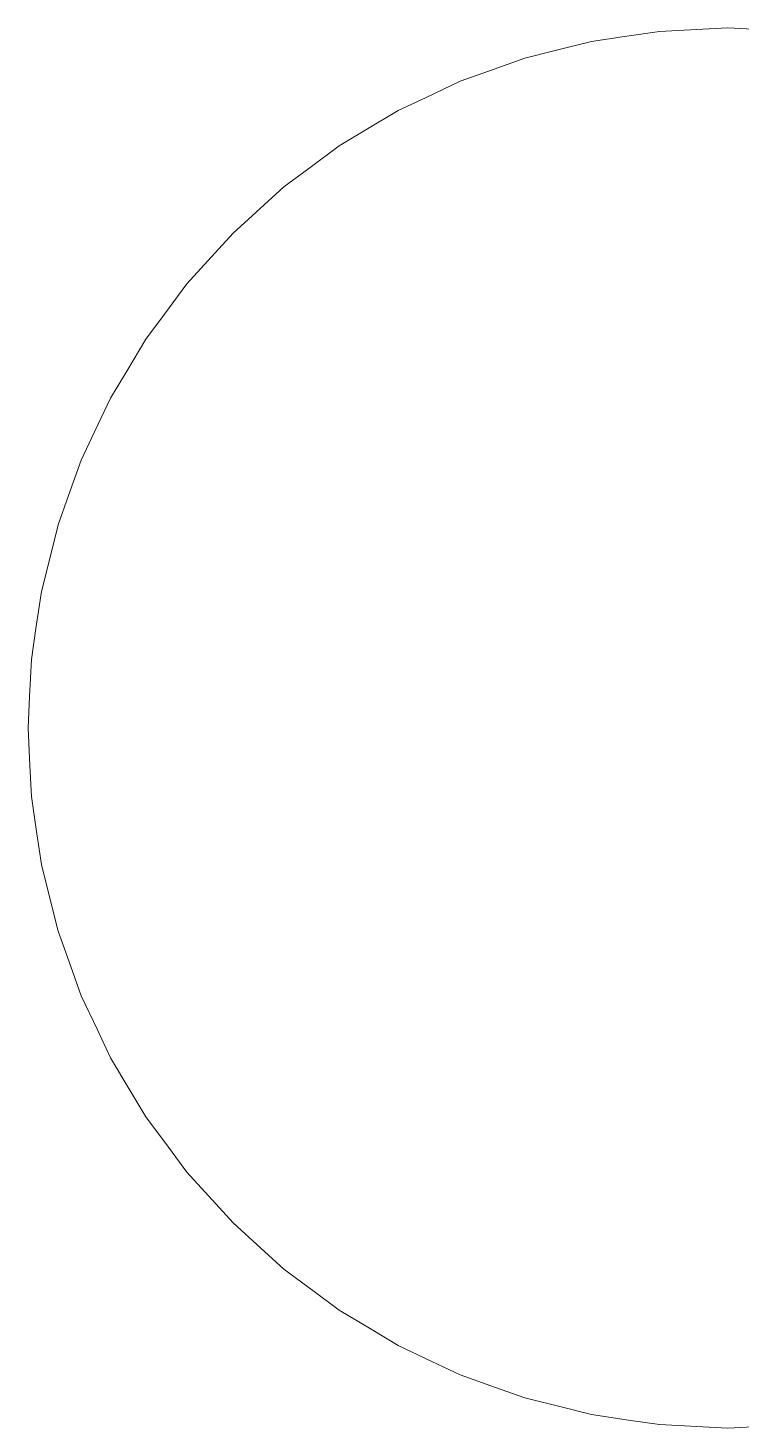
# Model space of a CAD drawing. Header units: centimetres. Extents: x -214 to 137, y -175 to 4.
# Drawn here: x 75.3 to 79.57, y -166.35 to -157.99 of the extents above; entities that cross this region are included whole.
import ezdxf

# ---------------------------------------------------------------- set-up
doc = ezdxf.new("R2010")
doc.units = ezdxf.units.CM
doc.header["$MEASUREMENT"] = 0
doc.layers.add('layer 1', color=7, linetype='Continuous')

msp = doc.modelspace()

# ---------------------------------------------------------------- linework, layer by layer
at = {"layer": 'layer 1', "color": 5, "lineweight": 9}
for points in [[(79.07484, -158.01163), (79.07484, -158.01163), (79.26064, -158.0025), (79.26064, -158.0025)], [(79.07484, -158.01163), (79.07484, -158.01163), (79.26064, -158.0025), (79.26064, -158.0025)], [(79.07484, -158.01163), (79.07484, -158.01163), (79.26064, -158.0025), (79.26064, -158.0025)], [(79.07484, -158.01163), (79.07484, -158.01163), (79.26064, -158.0025), (79.26064, -158.0025)], [(79.07484, -158.01163), (79.07484, -158.01163), (79.26064, -158.0025), (79.26064, -158.0025)], [(79.26064, -158.0025), (79.26064, -158.0025), (79.48457, -157.9915), (79.48457, -157.9915)], [(79.26064, -158.0025), (79.26064, -158.0025), (79.48457, -157.9915), (79.48457, -157.9915)], [(79.26064, -158.0025), (79.26064, -158.0025), (79.48457, -157.9915), (79.48457, -157.9915)], [(79.26064, -158.0025), (79.26064, -158.0025), (79.48457, -157.9915), (79.48457, -157.9915)], [(79.26064, -158.0025), (79.26064, -158.0025), (79.48457, -157.9915), (79.48457, -157.9915)], [(79.48457, -157.9915), (79.48457, -157.9915), (79.67038, -158.00063), (79.67038, -158.00063)], [(79.48457, -157.9915), (79.48457, -157.9915), (79.67038, -158.00063), (79.67038, -158.00063)], [(79.48457, -157.9915), (79.48457, -157.9915), (79.67038, -158.00063), (79.67038, -158.00063)], [(79.48457, -157.9915), (79.48457, -157.9915), (79.67038, -158.00063), (79.67038, -158.00063)], [(79.48457, -157.9915), (79.48457, -157.9915), (79.67038, -158.00063), (79.67038, -158.00063)], [(78.45157, -158.1263), (78.45157, -158.1263), (78.66906, -158.07182), (78.66906, -158.07182)], [(78.45157, -158.1263), (78.45157, -158.1263), (78.66906, -158.07182), (78.66906, -158.07182)], [(78.45157, -158.1263), (78.45157, -158.1263), (78.66906, -158.07182), (78.66906, -158.07182)], [(78.45157, -158.1263), (78.45157, -158.1263), (78.66906, -158.07182), (78.66906, -158.07182)], [(78.45157, -158.1263), (78.45157, -158.1263), (78.66906, -158.07182), (78.66906, -158.07182)], [(78.66906, -158.07182), (78.66906, -158.07182), (78.85307, -158.04453), (78.85307, -158.04453)], [(78.66906, -158.07182), (78.66906, -158.07182), (78.85307, -158.04453), (78.85307, -158.04453)], [(78.66906, -158.07182), (78.66906, -158.07182), (78.85307, -158.04453), (78.85307, -158.04453)], [(78.66906, -158.07182), (78.66906, -158.07182), (78.85307, -158.04453), (78.85307, -158.04453)], [(78.66906, -158.07182), (78.66906, -158.07182), (78.85307, -158.04453), (78.85307, -158.04453)], [(78.85307, -158.04453), (78.85307, -158.04453), (79.07484, -158.01163), (79.07484, -158.01163)], [(78.85307, -158.04453), (78.85307, -158.04453), (79.07484, -158.01163), (79.07484, -158.01163)], [(78.85307, -158.04453), (78.85307, -158.04453), (79.07484, -158.01163), (79.07484, -158.01163)], [(78.85307, -158.04453), (78.85307, -158.04453), (79.07484, -158.01163), (79.07484, -158.01163)], [(78.85307, -158.04453), (78.85307, -158.04453), (79.07484, -158.01163), (79.07484, -158.01163)], [(78.06003, -158.24703), (78.06003, -158.24703), (78.27113, -158.1715), (78.27113, -158.1715)], [(78.06003, -158.24703), (78.06003, -158.24703), (78.27113, -158.1715), (78.27113, -158.1715)], [(78.06003, -158.24703), (78.06003, -158.24703), (78.27113, -158.1715), (78.27113, -158.1715)], [(78.06003, -158.24703), (78.06003, -158.24703), (78.27113, -158.1715), (78.27113, -158.1715)], [(78.06003, -158.24703), (78.06003, -158.24703), (78.27113, -158.1715), (78.27113, -158.1715)], [(78.27113, -158.1715), (78.27113, -158.1715), (78.45157, -158.1263), (78.45157, -158.1263)], [(78.27113, -158.1715), (78.27113, -158.1715), (78.45157, -158.1263), (78.45157, -158.1263)], [(78.27113, -158.1715), (78.27113, -158.1715), (78.45157, -158.1263), (78.45157, -158.1263)], [(78.27113, -158.1715), (78.27113, -158.1715), (78.45157, -158.1263), (78.45157, -158.1263)], [(78.27113, -158.1715), (78.27113, -158.1715), (78.45157, -158.1263), (78.45157, -158.1263)], [(77.88489, -158.3097), (77.88489, -158.3097), (78.06003, -158.24703), (78.06003, -158.24703)], [(77.88489, -158.3097), (77.88489, -158.3097), (78.06003, -158.24703), (78.06003, -158.24703)], [(77.88489, -158.3097), (77.88489, -158.3097), (78.06003, -158.24703), (78.06003, -158.24703)], [(77.88489, -158.3097), (77.88489, -158.3097), (78.06003, -158.24703), (78.06003, -158.24703)], [(77.88489, -158.3097), (77.88489, -158.3097), (78.06003, -158.24703), (78.06003, -158.24703)], [(77.6822, -158.40556), (77.6822, -158.40556), (77.88489, -158.3097), (77.88489, -158.3097)], [(77.6822, -158.40556), (77.6822, -158.40556), (77.88489, -158.3097), (77.88489, -158.3097)], [(77.6822, -158.40556), (77.6822, -158.40556), (77.88489, -158.3097), (77.88489, -158.3097)], [(77.6822, -158.40556), (77.6822, -158.40556), (77.88489, -158.3097), (77.88489, -158.3097)], [(77.6822, -158.40556), (77.6822, -158.40556), (77.88489, -158.3097), (77.88489, -158.3097)], [(77.51405, -158.48509), (77.51405, -158.48509), (77.6822, -158.40556), (77.6822, -158.40556)], [(77.51405, -158.48509), (77.51405, -158.48509), (77.6822, -158.40556), (77.6822, -158.40556)], [(77.51405, -158.48509), (77.51405, -158.48509), (77.6822, -158.40556), (77.6822, -158.40556)], [(77.51405, -158.48509), (77.51405, -158.48509), (77.6822, -158.40556), (77.6822, -158.40556)], [(77.51405, -158.48509), (77.51405, -158.48509), (77.6822, -158.40556), (77.6822, -158.40556)], [(77.32174, -158.60036), (77.32174, -158.60036), (77.51405, -158.48509), (77.51405, -158.48509)], [(77.32174, -158.60036), (77.32174, -158.60036), (77.51405, -158.48509), (77.51405, -158.48509)], [(77.32174, -158.60036), (77.32174, -158.60036), (77.51405, -158.48509), (77.51405, -158.48509)], [(77.32174, -158.60036), (77.32174, -158.60036), (77.51405, -158.48509), (77.51405, -158.48509)], [(77.32174, -158.60036), (77.32174, -158.60036), (77.51405, -158.48509), (77.51405, -158.48509)], [(77.16219, -158.69599), (77.16219, -158.69599), (77.32174, -158.60036), (77.32174, -158.60036)], [(77.16219, -158.69599), (77.16219, -158.69599), (77.32174, -158.60036), (77.32174, -158.60036)], [(77.16219, -158.69599), (77.16219, -158.69599), (77.32174, -158.60036), (77.32174, -158.60036)], [(77.16219, -158.69599), (77.16219, -158.69599), (77.32174, -158.60036), (77.32174, -158.60036)], [(77.16219, -158.69599), (77.16219, -158.69599), (77.32174, -158.60036), (77.32174, -158.60036)], [(76.9821, -158.82955), (76.9821, -158.82955), (77.16219, -158.69599), (77.16219, -158.69599)], [(76.9821, -158.82955), (76.9821, -158.82955), (77.16219, -158.69599), (77.16219, -158.69599)], [(76.9821, -158.82955), (76.9821, -158.82955), (77.16219, -158.69599), (77.16219, -158.69599)], [(76.9821, -158.82955), (76.9821, -158.82955), (77.16219, -158.69599), (77.16219, -158.69599)], [(76.9821, -158.82955), (76.9821, -158.82955), (77.16219, -158.69599), (77.16219, -158.69599)], [(76.83269, -158.94036), (76.83269, -158.94036), (76.9821, -158.82955), (76.9821, -158.82955)], [(76.83269, -158.94036), (76.83269, -158.94036), (76.9821, -158.82955), (76.9821, -158.82955)], [(76.83269, -158.94036), (76.83269, -158.94036), (76.9821, -158.82955), (76.9821, -158.82955)], [(76.83269, -158.94036), (76.83269, -158.94036), (76.9821, -158.82955), (76.9821, -158.82955)], [(76.83269, -158.94036), (76.83269, -158.94036), (76.9821, -158.82955), (76.9821, -158.82955)], [(76.66657, -159.09093), (76.66657, -159.09093), (76.83269, -158.94036), (76.83269, -158.94036)], [(76.66657, -159.09093), (76.66657, -159.09093), (76.83269, -158.94036), (76.83269, -158.94036)], [(76.66657, -159.09093), (76.66657, -159.09093), (76.83269, -158.94036), (76.83269, -158.94036)], [(76.66657, -159.09093), (76.66657, -159.09093), (76.83269, -158.94036), (76.83269, -158.94036)], [(76.66657, -159.09093), (76.66657, -159.09093), (76.83269, -158.94036), (76.83269, -158.94036)], [(76.52873, -159.21585), (76.52873, -159.21585), (76.66657, -159.09093), (76.66657, -159.09093)], [(76.52873, -159.21585), (76.52873, -159.21585), (76.66657, -159.09093), (76.66657, -159.09093)], [(76.52873, -159.21585), (76.52873, -159.21585), (76.66657, -159.09093), (76.66657, -159.09093)], [(76.52873, -159.21585), (76.52873, -159.21585), (76.66657, -159.09093), (76.66657, -159.09093)], [(76.52873, -159.21585), (76.52873, -159.21585), (76.66657, -159.09093), (76.66657, -159.09093)], [(76.37817, -159.38197), (76.37817, -159.38197), (76.52873, -159.21585), (76.52873, -159.21585)], [(76.37817, -159.38197), (76.37817, -159.38197), (76.52873, -159.21585), (76.52873, -159.21585)], [(76.37817, -159.38197), (76.37817, -159.38197), (76.52873, -159.21585), (76.52873, -159.21585)], [(76.37817, -159.38197), (76.37817, -159.38197), (76.52873, -159.21585), (76.52873, -159.21585)], [(76.37817, -159.38197), (76.37817, -159.38197), (76.52873, -159.21585), (76.52873, -159.21585)], [(76.25325, -159.51981), (76.25325, -159.51981), (76.37817, -159.38197), (76.37817, -159.38197)], [(76.25325, -159.51981), (76.25325, -159.51981), (76.37817, -159.38197), (76.37817, -159.38197)], [(76.25325, -159.51981), (76.25325, -159.51981), (76.37817, -159.38197), (76.37817, -159.38197)], [(76.25325, -159.51981), (76.25325, -159.51981), (76.37817, -159.38197), (76.37817, -159.38197)], [(76.25325, -159.51981), (76.25325, -159.51981), (76.37817, -159.38197), (76.37817, -159.38197)], [(76.11969, -159.69989), (76.11969, -159.69989), (76.25325, -159.51981), (76.25325, -159.51981)], [(76.11969, -159.69989), (76.11969, -159.69989), (76.25325, -159.51981), (76.25325, -159.51981)], [(76.11969, -159.69989), (76.11969, -159.69989), (76.25325, -159.51981), (76.25325, -159.51981)], [(76.11969, -159.69989), (76.11969, -159.69989), (76.25325, -159.51981), (76.25325, -159.51981)], [(76.11969, -159.69989), (76.11969, -159.69989), (76.25325, -159.51981), (76.25325, -159.51981)], [(76.00887, -159.8493), (76.00887, -159.8493), (76.11969, -159.69989), (76.11969, -159.69989)], [(76.00887, -159.8493), (76.00887, -159.8493), (76.11969, -159.69989), (76.11969, -159.69989)], [(76.00887, -159.8493), (76.00887, -159.8493), (76.11969, -159.69989), (76.11969, -159.69989)], [(76.00887, -159.8493), (76.00887, -159.8493), (76.11969, -159.69989), (76.11969, -159.69989)], [(76.00887, -159.8493), (76.00887, -159.8493), (76.11969, -159.69989), (76.11969, -159.69989)], [(75.89361, -160.04161), (75.89361, -160.04161), (76.00887, -159.8493), (76.00887, -159.8493)], [(75.89361, -160.04161), (75.89361, -160.04161), (76.00887, -159.8493), (76.00887, -159.8493)], [(75.89361, -160.04161), (75.89361, -160.04161), (76.00887, -159.8493), (76.00887, -159.8493)], [(75.89361, -160.04161), (75.89361, -160.04161), (76.00887, -159.8493), (76.00887, -159.8493)], [(75.89361, -160.04161), (75.89361, -160.04161), (76.00887, -159.8493), (76.00887, -159.8493)], [(75.79798, -160.20116), (75.79798, -160.20116), (75.89361, -160.04161), (75.89361, -160.04161)], [(75.79798, -160.20116), (75.79798, -160.20116), (75.89361, -160.04161), (75.89361, -160.04161)], [(75.79798, -160.20116), (75.79798, -160.20116), (75.89361, -160.04161), (75.89361, -160.04161)], [(75.79798, -160.20116), (75.79798, -160.20116), (75.89361, -160.04161), (75.89361, -160.04161)], [(75.79798, -160.20116), (75.79798, -160.20116), (75.89361, -160.04161), (75.89361, -160.04161)], [(75.70212, -160.40384), (75.70212, -160.40384), (75.79798, -160.20116), (75.79798, -160.20116)], [(75.70212, -160.40384), (75.70212, -160.40384), (75.79798, -160.20116), (75.79798, -160.20116)], [(75.70212, -160.40384), (75.70212, -160.40384), (75.79798, -160.20116), (75.79798, -160.20116)], [(75.70212, -160.40384), (75.70212, -160.40384), (75.79798, -160.20116), (75.79798, -160.20116)], [(75.70212, -160.40384), (75.70212, -160.40384), (75.79798, -160.20116), (75.79798, -160.20116)], [(75.62258, -160.572), (75.62258, -160.572), (75.70212, -160.40384), (75.70212, -160.40384)], [(75.62258, -160.572), (75.62258, -160.572), (75.70212, -160.40384), (75.70212, -160.40384)], [(75.62258, -160.572), (75.62258, -160.572), (75.70212, -160.40384), (75.70212, -160.40384)], [(75.62258, -160.572), (75.62258, -160.572), (75.70212, -160.40384), (75.70212, -160.40384)], [(75.62258, -160.572), (75.62258, -160.572), (75.70212, -160.40384), (75.70212, -160.40384)], [(75.54705, -160.78309), (75.54705, -160.78309), (75.62258, -160.572), (75.62258, -160.572)], [(75.54705, -160.78309), (75.54705, -160.78309), (75.62258, -160.572), (75.62258, -160.572)], [(75.54705, -160.78309), (75.54705, -160.78309), (75.62258, -160.572), (75.62258, -160.572)], [(75.54705, -160.78309), (75.54705, -160.78309), (75.62258, -160.572), (75.62258, -160.572)], [(75.54705, -160.78309), (75.54705, -160.78309), (75.62258, -160.572), (75.62258, -160.572)], [(75.48438, -160.95824), (75.48438, -160.95824), (75.54705, -160.78309), (75.54705, -160.78309)], [(75.48438, -160.95824), (75.48438, -160.95824), (75.54705, -160.78309), (75.54705, -160.78309)], [(75.48438, -160.95824), (75.48438, -160.95824), (75.54705, -160.78309), (75.54705, -160.78309)], [(75.48438, -160.95824), (75.48438, -160.95824), (75.54705, -160.78309), (75.54705, -160.78309)], [(75.48438, -160.95824), (75.48438, -160.95824), (75.54705, -160.78309), (75.54705, -160.78309)], [(75.42991, -161.17573), (75.42991, -161.17573), (75.48438, -160.95824), (75.48438, -160.95824)], [(75.42991, -161.17573), (75.42991, -161.17573), (75.48438, -160.95824), (75.48438, -160.95824)], [(75.42991, -161.17573), (75.42991, -161.17573), (75.48438, -160.95824), (75.48438, -160.95824)], [(75.42991, -161.17573), (75.42991, -161.17573), (75.48438, -160.95824), (75.48438, -160.95824)], [(75.42991, -161.17573), (75.42991, -161.17573), (75.48438, -160.95824), (75.48438, -160.95824)], [(75.38471, -161.35618), (75.38471, -161.35618), (75.42991, -161.17573), (75.42991, -161.17573)], [(75.38471, -161.35618), (75.38471, -161.35618), (75.42991, -161.17573), (75.42991, -161.17573)], [(75.38471, -161.35618), (75.38471, -161.35618), (75.42991, -161.17573), (75.42991, -161.17573)], [(75.38471, -161.35618), (75.38471, -161.35618), (75.42991, -161.17573), (75.42991, -161.17573)], [(75.38471, -161.35618), (75.38471, -161.35618), (75.42991, -161.17573), (75.42991, -161.17573)], [(75.35181, -161.57796), (75.35181, -161.57796), (75.38471, -161.35618), (75.38471, -161.35618)], [(75.35181, -161.57796), (75.35181, -161.57796), (75.38471, -161.35618), (75.38471, -161.35618)], [(75.35181, -161.57796), (75.35181, -161.57796), (75.38471, -161.35618), (75.38471, -161.35618)], [(75.35181, -161.57796), (75.35181, -161.57796), (75.38471, -161.35618), (75.38471, -161.35618)], [(75.35181, -161.57796), (75.35181, -161.57796), (75.38471, -161.35618), (75.38471, -161.35618)], [(75.32451, -161.76196), (75.32451, -161.76196), (75.35181, -161.57796), (75.35181, -161.57796)], [(75.32451, -161.76196), (75.32451, -161.76196), (75.35181, -161.57796), (75.35181, -161.57796)], [(75.32451, -161.76196), (75.32451, -161.76196), (75.35181, -161.57796), (75.35181, -161.57796)], [(75.32451, -161.76196), (75.32451, -161.76196), (75.35181, -161.57796), (75.35181, -161.57796)], [(75.32451, -161.76196), (75.32451, -161.76196), (75.35181, -161.57796), (75.35181, -161.57796)], [(75.31351, -161.98589), (75.31351, -161.98589), (75.32451, -161.76196), (75.32451, -161.76196)], [(75.31351, -161.98589), (75.31351, -161.98589), (75.32451, -161.76196), (75.32451, -161.76196)], [(75.31351, -161.98589), (75.31351, -161.98589), (75.32451, -161.76196), (75.32451, -161.76196)], [(75.31351, -161.98589), (75.31351, -161.98589), (75.32451, -161.76196), (75.32451, -161.76196)], [(75.31351, -161.98589), (75.31351, -161.98589), (75.32451, -161.76196), (75.32451, -161.76196)], [(75.30439, -162.17168), (75.30439, -162.17168), (75.31351, -161.98589), (75.31351, -161.98589)], [(75.30439, -162.17168), (75.30439, -162.17168), (75.31351, -161.98589), (75.31351, -161.98589)], [(75.30439, -162.17168), (75.30439, -162.17168), (75.31351, -161.98589), (75.31351, -161.98589)], [(75.30439, -162.17168), (75.30439, -162.17168), (75.31351, -161.98589), (75.31351, -161.98589)], [(75.30439, -162.17168), (75.30439, -162.17168), (75.31351, -161.98589), (75.31351, -161.98589)], [(75.31539, -162.39562), (75.31539, -162.39562), (75.30439, -162.17168), (75.30439, -162.17168)], [(75.31539, -162.39562), (75.31539, -162.39562), (75.30439, -162.17168), (75.30439, -162.17168)], [(75.31539, -162.39562), (75.31539, -162.39562), (75.30439, -162.17168), (75.30439, -162.17168)], [(75.31539, -162.39562), (75.31539, -162.39562), (75.30439, -162.17168), (75.30439, -162.17168)], [(75.31539, -162.39562), (75.31539, -162.39562), (75.30439, -162.17168), (75.30439, -162.17168)], [(75.32451, -162.58141), (75.32451, -162.58141), (75.31539, -162.39562), (75.31539, -162.39562)], [(75.32451, -162.58141), (75.32451, -162.58141), (75.31539, -162.39562), (75.31539, -162.39562)], [(75.32451, -162.58141), (75.32451, -162.58141), (75.31539, -162.39562), (75.31539, -162.39562)], [(75.32451, -162.58141), (75.32451, -162.58141), (75.31539, -162.39562), (75.31539, -162.39562)], [(75.32451, -162.58141), (75.32451, -162.58141), (75.31539, -162.39562), (75.31539, -162.39562)], [(75.35741, -162.80319), (75.35741, -162.80319), (75.32451, -162.58141), (75.32451, -162.58141)], [(75.35741, -162.80319), (75.35741, -162.80319), (75.32451, -162.58141), (75.32451, -162.58141)], [(75.35741, -162.80319), (75.35741, -162.80319), (75.32451, -162.58141), (75.32451, -162.58141)], [(75.35741, -162.80319), (75.35741, -162.80319), (75.32451, -162.58141), (75.32451, -162.58141)], [(75.35741, -162.80319), (75.35741, -162.80319), (75.32451, -162.58141), (75.32451, -162.58141)], [(75.38471, -162.9872), (75.38471, -162.9872), (75.35741, -162.80319), (75.35741, -162.80319)], [(75.38471, -162.9872), (75.38471, -162.9872), (75.35741, -162.80319), (75.35741, -162.80319)], [(75.38471, -162.9872), (75.38471, -162.9872), (75.35741, -162.80319), (75.35741, -162.80319)], [(75.38471, -162.9872), (75.38471, -162.9872), (75.35741, -162.80319), (75.35741, -162.80319)], [(75.38471, -162.9872), (75.38471, -162.9872), (75.35741, -162.80319), (75.35741, -162.80319)], [(75.43919, -163.20468), (75.43919, -163.20468), (75.38471, -162.9872), (75.38471, -162.9872)], [(75.43919, -163.20468), (75.43919, -163.20468), (75.38471, -162.9872), (75.38471, -162.9872)], [(75.43919, -163.20468), (75.43919, -163.20468), (75.38471, -162.9872), (75.38471, -162.9872)], [(75.43919, -163.20468), (75.43919, -163.20468), (75.38471, -162.9872), (75.38471, -162.9872)], [(75.43919, -163.20468), (75.43919, -163.20468), (75.38471, -162.9872), (75.38471, -162.9872)], [(75.48439, -163.38513), (75.48439, -163.38513), (75.43919, -163.20468), (75.43919, -163.20468)], [(75.48439, -163.38513), (75.48439, -163.38513), (75.43919, -163.20468), (75.43919, -163.20468)], [(75.48439, -163.38513), (75.48439, -163.38513), (75.43919, -163.20468), (75.43919, -163.20468)], [(75.48439, -163.38513), (75.48439, -163.38513), (75.43919, -163.20468), (75.43919, -163.20468)], [(75.48439, -163.38513), (75.48439, -163.38513), (75.43919, -163.20468), (75.43919, -163.20468)], [(75.55992, -163.59623), (75.55992, -163.59623), (75.48439, -163.38513), (75.48439, -163.38513)], [(75.55992, -163.59623), (75.55992, -163.59623), (75.48439, -163.38513), (75.48439, -163.38513)], [(75.55992, -163.59623), (75.55992, -163.59623), (75.48439, -163.38513), (75.48439, -163.38513)], [(75.55992, -163.59623), (75.55992, -163.59623), (75.48439, -163.38513), (75.48439, -163.38513)], [(75.55992, -163.59623), (75.55992, -163.59623), (75.48439, -163.38513), (75.48439, -163.38513)], [(75.62258, -163.77138), (75.62258, -163.77138), (75.55992, -163.59623), (75.55992, -163.59623)], [(75.62258, -163.77138), (75.62258, -163.77138), (75.55992, -163.59623), (75.55992, -163.59623)], [(75.62258, -163.77138), (75.62258, -163.77138), (75.55992, -163.59623), (75.55992, -163.59623)], [(75.62258, -163.77138), (75.62258, -163.77138), (75.55992, -163.59623), (75.55992, -163.59623)], [(75.62258, -163.77138), (75.62258, -163.77138), (75.55992, -163.59623), (75.55992, -163.59623)], [(75.71844, -163.97405), (75.71844, -163.97405), (75.62258, -163.77138), (75.62258, -163.77138)], [(75.71844, -163.97405), (75.71844, -163.97405), (75.62258, -163.77138), (75.62258, -163.77138)], [(75.71844, -163.97405), (75.71844, -163.97405), (75.62258, -163.77138), (75.62258, -163.77138)], [(75.71844, -163.97405), (75.71844, -163.97405), (75.62258, -163.77138), (75.62258, -163.77138)], [(75.71844, -163.97405), (75.71844, -163.97405), (75.62258, -163.77138), (75.62258, -163.77138)], [(75.79798, -164.14221), (75.79798, -164.14221), (75.71844, -163.97405), (75.71844, -163.97405)], [(75.79798, -164.14221), (75.79798, -164.14221), (75.71844, -163.97405), (75.71844, -163.97405)], [(75.79798, -164.14221), (75.79798, -164.14221), (75.71844, -163.97405), (75.71844, -163.97405)], [(75.79798, -164.14221), (75.79798, -164.14221), (75.71844, -163.97405), (75.71844, -163.97405)], [(75.79798, -164.14221), (75.79798, -164.14221), (75.71844, -163.97405), (75.71844, -163.97405)], [(75.91324, -164.33452), (75.91324, -164.33452), (75.79798, -164.14221), (75.79798, -164.14221)], [(75.91324, -164.33452), (75.91324, -164.33452), (75.79798, -164.14221), (75.79798, -164.14221)], [(75.91324, -164.33452), (75.91324, -164.33452), (75.79798, -164.14221), (75.79798, -164.14221)], [(75.91324, -164.33452), (75.91324, -164.33452), (75.79798, -164.14221), (75.79798, -164.14221)], [(75.91324, -164.33452), (75.91324, -164.33452), (75.79798, -164.14221), (75.79798, -164.14221)], [(76.00888, -164.49407), (76.00888, -164.49407), (75.91324, -164.33452), (75.91324, -164.33452)], [(76.00888, -164.49407), (76.00888, -164.49407), (75.91324, -164.33452), (75.91324, -164.33452)], [(76.00888, -164.49407), (76.00888, -164.49407), (75.91324, -164.33452), (75.91324, -164.33452)], [(76.00888, -164.49407), (76.00888, -164.49407), (75.91324, -164.33452), (75.91324, -164.33452)], [(76.00888, -164.49407), (76.00888, -164.49407), (75.91324, -164.33452), (75.91324, -164.33452)], [(76.14244, -164.67415), (76.14244, -164.67415), (76.00888, -164.49407), (76.00888, -164.49407)], [(76.14244, -164.67415), (76.14244, -164.67415), (76.00888, -164.49407), (76.00888, -164.49407)], [(76.14244, -164.67415), (76.14244, -164.67415), (76.00888, -164.49407), (76.00888, -164.49407)], [(76.14244, -164.67415), (76.14244, -164.67415), (76.00888, -164.49407), (76.00888, -164.49407)], [(76.14244, -164.67415), (76.14244, -164.67415), (76.00888, -164.49407), (76.00888, -164.49407)], [(76.25325, -164.82357), (76.25325, -164.82357), (76.14244, -164.67415), (76.14244, -164.67415)], [(76.25325, -164.82357), (76.25325, -164.82357), (76.14244, -164.67415), (76.14244, -164.67415)], [(76.25325, -164.82357), (76.25325, -164.82357), (76.14244, -164.67415), (76.14244, -164.67415)], [(76.25325, -164.82357), (76.25325, -164.82357), (76.14244, -164.67415), (76.14244, -164.67415)], [(76.25325, -164.82357), (76.25325, -164.82357), (76.14244, -164.67415), (76.14244, -164.67415)], [(76.40382, -164.98969), (76.40382, -164.98969), (76.25325, -164.82357), (76.25325, -164.82357)], [(76.40382, -164.98969), (76.40382, -164.98969), (76.25325, -164.82357), (76.25325, -164.82357)], [(76.40382, -164.98969), (76.40382, -164.98969), (76.25325, -164.82357), (76.25325, -164.82357)], [(76.40382, -164.98969), (76.40382, -164.98969), (76.25325, -164.82357), (76.25325, -164.82357)], [(76.40382, -164.98969), (76.40382, -164.98969), (76.25325, -164.82357), (76.25325, -164.82357)], [(76.52874, -165.12752), (76.52874, -165.12752), (76.40382, -164.98969), (76.40382, -164.98969)], [(76.52874, -165.12752), (76.52874, -165.12752), (76.40382, -164.98969), (76.40382, -164.98969)], [(76.52874, -165.12752), (76.52874, -165.12752), (76.40382, -164.98969), (76.40382, -164.98969)], [(76.52874, -165.12752), (76.52874, -165.12752), (76.40382, -164.98969), (76.40382, -164.98969)], [(76.52874, -165.12752), (76.52874, -165.12752), (76.40382, -164.98969), (76.40382, -164.98969)], [(76.69486, -165.27809), (76.69486, -165.27809), (76.52874, -165.12752), (76.52874, -165.12752)], [(76.69486, -165.27809), (76.69486, -165.27809), (76.52874, -165.12752), (76.52874, -165.12752)], [(76.69486, -165.27809), (76.69486, -165.27809), (76.52874, -165.12752), (76.52874, -165.12752)], [(76.69486, -165.27809), (76.69486, -165.27809), (76.52874, -165.12752), (76.52874, -165.12752)], [(76.69486, -165.27809), (76.69486, -165.27809), (76.52874, -165.12752), (76.52874, -165.12752)], [(76.8327, -165.40301), (76.8327, -165.40301), (76.69486, -165.27809), (76.69486, -165.27809)], [(76.8327, -165.40301), (76.8327, -165.40301), (76.69486, -165.27809), (76.69486, -165.27809)], [(76.8327, -165.40301), (76.8327, -165.40301), (76.69486, -165.27809), (76.69486, -165.27809)], [(76.8327, -165.40301), (76.8327, -165.40301), (76.69486, -165.27809), (76.69486, -165.27809)], [(76.8327, -165.40301), (76.8327, -165.40301), (76.69486, -165.27809), (76.69486, -165.27809)], [(77.01278, -165.53657), (77.01278, -165.53657), (76.8327, -165.40301), (76.8327, -165.40301)], [(77.01278, -165.53657), (77.01278, -165.53657), (76.8327, -165.40301), (76.8327, -165.40301)], [(77.01278, -165.53657), (77.01278, -165.53657), (76.8327, -165.40301), (76.8327, -165.40301)], [(77.01278, -165.53657), (77.01278, -165.53657), (76.8327, -165.40301), (76.8327, -165.40301)], [(77.01278, -165.53657), (77.01278, -165.53657), (76.8327, -165.40301), (76.8327, -165.40301)], [(77.16219, -165.64738), (77.16219, -165.64738), (77.01278, -165.53657), (77.01278, -165.53657)], [(77.16219, -165.64738), (77.16219, -165.64738), (77.01278, -165.53657), (77.01278, -165.53657)], [(77.16219, -165.64738), (77.16219, -165.64738), (77.01278, -165.53657), (77.01278, -165.53657)], [(77.16219, -165.64738), (77.16219, -165.64738), (77.01278, -165.53657), (77.01278, -165.53657)], [(77.16219, -165.64738), (77.16219, -165.64738), (77.01278, -165.53657), (77.01278, -165.53657)], [(77.35449, -165.76265), (77.35449, -165.76265), (77.16219, -165.64738), (77.16219, -165.64738)], [(77.35449, -165.76265), (77.35449, -165.76265), (77.16219, -165.64738), (77.16219, -165.64738)], [(77.35449, -165.76265), (77.35449, -165.76265), (77.16219, -165.64738), (77.16219, -165.64738)], [(77.35449, -165.76265), (77.35449, -165.76265), (77.16219, -165.64738), (77.16219, -165.64738)], [(77.35449, -165.76265), (77.35449, -165.76265), (77.16219, -165.64738), (77.16219, -165.64738)], [(77.51405, -165.85828), (77.51405, -165.85828), (77.35449, -165.76265), (77.35449, -165.76265)], [(77.51405, -165.85828), (77.51405, -165.85828), (77.35449, -165.76265), (77.35449, -165.76265)], [(77.51405, -165.85828), (77.51405, -165.85828), (77.35449, -165.76265), (77.35449, -165.76265)], [(77.51405, -165.85828), (77.51405, -165.85828), (77.35449, -165.76265), (77.35449, -165.76265)], [(77.51405, -165.85828), (77.51405, -165.85828), (77.35449, -165.76265), (77.35449, -165.76265)], [(77.71673, -165.95414), (77.71673, -165.95414), (77.51405, -165.85828), (77.51405, -165.85828)], [(77.71673, -165.95414), (77.71673, -165.95414), (77.51405, -165.85828), (77.51405, -165.85828)], [(77.71673, -165.95414), (77.71673, -165.95414), (77.51405, -165.85828), (77.51405, -165.85828)], [(77.71673, -165.95414), (77.71673, -165.95414), (77.51405, -165.85828), (77.51405, -165.85828)], [(77.71673, -165.95414), (77.71673, -165.95414), (77.51405, -165.85828), (77.51405, -165.85828)], [(77.88489, -166.03367), (77.88489, -166.03367), (77.71673, -165.95414), (77.71673, -165.95414)], [(77.88489, -166.03367), (77.88489, -166.03367), (77.71673, -165.95414), (77.71673, -165.95414)], [(77.88489, -166.03367), (77.88489, -166.03367), (77.71673, -165.95414), (77.71673, -165.95414)], [(77.88489, -166.03367), (77.88489, -166.03367), (77.71673, -165.95414), (77.71673, -165.95414)], [(77.88489, -166.03367), (77.88489, -166.03367), (77.71673, -165.95414), (77.71673, -165.95414)], [(78.09598, -166.1092), (78.09598, -166.1092), (77.88489, -166.03367), (77.88489, -166.03367)], [(78.09598, -166.1092), (78.09598, -166.1092), (77.88489, -166.03367), (77.88489, -166.03367)], [(78.09598, -166.1092), (78.09598, -166.1092), (77.88489, -166.03367), (77.88489, -166.03367)], [(78.09598, -166.1092), (78.09598, -166.1092), (77.88489, -166.03367), (77.88489, -166.03367)], [(78.09598, -166.1092), (78.09598, -166.1092), (77.88489, -166.03367), (77.88489, -166.03367)], [(78.27113, -166.17188), (78.27113, -166.17188), (78.09598, -166.1092), (78.09598, -166.1092)], [(78.27113, -166.17188), (78.27113, -166.17188), (78.09598, -166.1092), (78.09598, -166.1092)], [(78.27113, -166.17188), (78.27113, -166.17188), (78.09598, -166.1092), (78.09598, -166.1092)], [(78.27113, -166.17188), (78.27113, -166.17188), (78.09598, -166.1092), (78.09598, -166.1092)], [(78.27113, -166.17188), (78.27113, -166.17188), (78.09598, -166.1092), (78.09598, -166.1092)], [(78.48862, -166.22635), (78.48862, -166.22635), (78.27113, -166.17188), (78.27113, -166.17188)], [(78.48862, -166.22635), (78.48862, -166.22635), (78.27113, -166.17188), (78.27113, -166.17188)], [(78.48862, -166.22635), (78.48862, -166.22635), (78.27113, -166.17188), (78.27113, -166.17188)], [(78.48862, -166.22635), (78.48862, -166.22635), (78.27113, -166.17188), (78.27113, -166.17188)], [(78.48862, -166.22635), (78.48862, -166.22635), (78.27113, -166.17188), (78.27113, -166.17188)], [(78.66906, -166.27155), (78.66906, -166.27155), (78.48862, -166.22635), (78.48862, -166.22635)], [(78.66906, -166.27155), (78.66906, -166.27155), (78.48862, -166.22635), (78.48862, -166.22635)], [(78.66906, -166.27155), (78.66906, -166.27155), (78.48862, -166.22635), (78.48862, -166.22635)], [(78.66906, -166.27155), (78.66906, -166.27155), (78.48862, -166.22635), (78.48862, -166.22635)], [(78.66906, -166.27155), (78.66906, -166.27155), (78.48862, -166.22635), (78.48862, -166.22635)], [(78.89083, -166.30445), (78.89083, -166.30445), (78.66906, -166.27155), (78.66906, -166.27155)], [(78.89083, -166.30445), (78.89083, -166.30445), (78.66906, -166.27155), (78.66906, -166.27155)], [(78.89083, -166.30445), (78.89083, -166.30445), (78.66906, -166.27155), (78.66906, -166.27155)], [(78.89083, -166.30445), (78.89083, -166.30445), (78.66906, -166.27155), (78.66906, -166.27155)], [(78.89083, -166.30445), (78.89083, -166.30445), (78.66906, -166.27155), (78.66906, -166.27155)], [(79.07484, -166.33174), (79.07484, -166.33174), (78.89083, -166.30445), (78.89083, -166.30445)], [(79.07484, -166.33174), (79.07484, -166.33174), (78.89083, -166.30445), (78.89083, -166.30445)], [(79.07484, -166.33174), (79.07484, -166.33174), (78.89083, -166.30445), (78.89083, -166.30445)], [(79.07484, -166.33174), (79.07484, -166.33174), (78.89083, -166.30445), (78.89083, -166.30445)], [(79.07484, -166.33174), (79.07484, -166.33174), (78.89083, -166.30445), (78.89083, -166.30445)], [(79.29878, -166.34274), (79.29878, -166.34274), (79.07484, -166.33174), (79.07484, -166.33174)], [(79.29878, -166.34274), (79.29878, -166.34274), (79.07484, -166.33174), (79.07484, -166.33174)], [(79.29878, -166.34274), (79.29878, -166.34274), (79.07484, -166.33174), (79.07484, -166.33174)], [(79.29878, -166.34274), (79.29878, -166.34274), (79.07484, -166.33174), (79.07484, -166.33174)], [(79.29878, -166.34274), (79.29878, -166.34274), (79.07484, -166.33174), (79.07484, -166.33174)], [(79.48457, -166.35187), (79.48457, -166.35187), (79.29878, -166.34274), (79.29878, -166.34274)], [(79.48457, -166.35187), (79.48457, -166.35187), (79.29878, -166.34274), (79.29878, -166.34274)], [(79.48457, -166.35187), (79.48457, -166.35187), (79.29878, -166.34274), (79.29878, -166.34274)], [(79.48457, -166.35187), (79.48457, -166.35187), (79.29878, -166.34274), (79.29878, -166.34274)], [(79.48457, -166.35187), (79.48457, -166.35187), (79.29878, -166.34274), (79.29878, -166.34274)], [(79.70851, -166.34087), (79.70851, -166.34087), (79.48457, -166.35187), (79.48457, -166.35187)], [(79.70851, -166.34087), (79.70851, -166.34087), (79.48457, -166.35187), (79.48457, -166.35187)], [(79.70851, -166.34087), (79.70851, -166.34087), (79.48457, -166.35187), (79.48457, -166.35187)], [(79.70851, -166.34087), (79.70851, -166.34087), (79.48457, -166.35187), (79.48457, -166.35187)], [(79.70851, -166.34087), (79.70851, -166.34087), (79.48457, -166.35187), (79.48457, -166.35187)]]:
    msp.add_open_spline(points, degree=3, dxfattribs=at)

doc.saveas('drawing.dxf')
